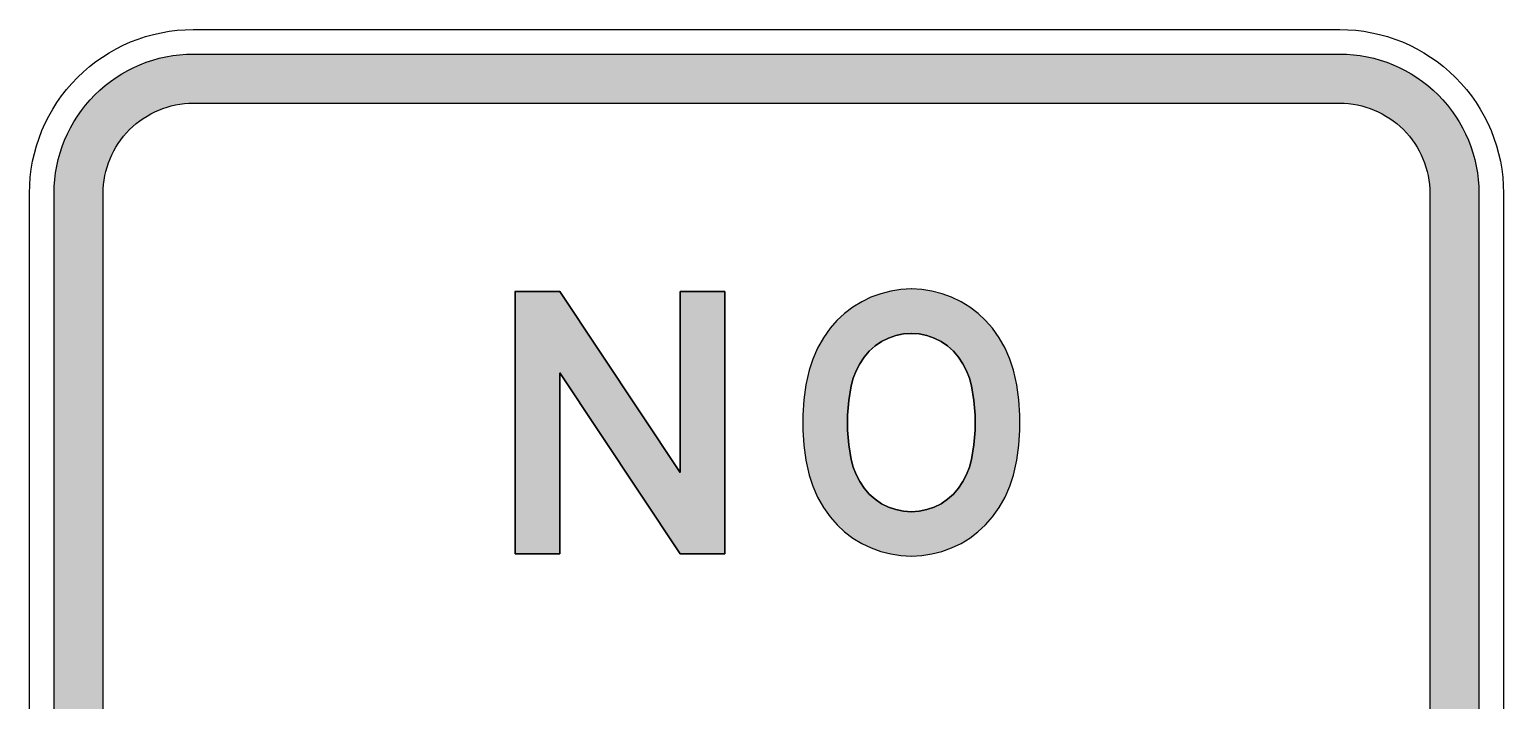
# Model space of a CAD drawing. Extents: x 204.8 to 294.8, y 151.8 to 245.3.
# Drawn here: x 204.8 to 294.8, y 204.3 to 245.3 of the extents above; entities that cross this region are included whole.
import ezdxf

# ---------------------------------------------------------------- set-up
doc = ezdxf.new("R2010")
doc.units = 0
doc.header["$MEASUREMENT"] = 0
doc.linetypes.add('CENTERX2', pattern=[101.6, 63.5, -12.7, 12.7, -12.7])
doc.layers.get('0').update_dxf_attribs({"linetype": 'CONTINUOUS'})
doc.layers.add('L35', color=3, linetype='CONTINUOUS')
doc.layers.add('TBLK25', color=1, linetype='CONTINUOUS')

msp = doc.modelspace()

# ---------------------------------------------------------------- hatches: boundary and pattern name
at = {"layer": 'TBLK25', "linetype": 'CENTERX2'}
h = msp.add_hatch(color=256, dxfattribs=at)
edge = h.paths.add_edge_path(flags=16)
edge.add_line((209.346, 165.268), (209.346, 235.268))
edge.add_arc((214.846, 235.268), 5.5, 90, 180, ccw=False)
edge.add_line((214.846, 240.768), (284.846, 240.768))
edge.add_arc((284.846, 235.268), 5.5, 0, 90, ccw=False)
edge.add_line((290.346, 235.268), (290.346, 165.268))
edge.add_arc((284.846, 165.268), 5.5, -90, 0, ccw=False)
edge.add_line((284.846, 159.768), (214.846, 159.768))
edge.add_arc((214.846, 165.268), 5.5, 180, 270, ccw=False)
edge = h.paths.add_edge_path()
edge.add_line((206.346, 165.268), (206.346, 235.268))
edge.add_arc((214.846, 235.268), 8.5, 90, 180, ccw=False)
edge.add_line((214.846, 243.768), (284.846, 243.768))
edge.add_arc((284.846, 235.268), 8.5, 0, 90, ccw=False)
edge.add_line((293.346, 235.268), (293.346, 165.268))
edge.add_arc((284.846, 165.268), 8.5, -90, 0, ccw=False)
edge.add_line((284.846, 156.768), (214.846, 156.768))
edge.add_arc((214.846, 165.268), 8.5, 180, 270, ccw=False)
msp.add_hatch(color=256, dxfattribs=at).paths.add_polyline_path([(247.292, 229.275), (244.576, 229.275), (244.576, 218.228), (237.22, 229.275), (234.496, 229.275), (234.496, 213.271), (237.22, 213.271), (237.22, 224.309), (244.576, 213.271), (247.292, 213.271)])
h = msp.add_hatch(color=256, dxfattribs=at)
h.paths.add_polyline_path([(261.722, 213.904), (262.258, 214.229), (262.759, 214.607), (263.225, 215.038), (263.647, 215.512), (264.06, 216.101), (264.411, 216.725), (264.701, 217.384), (264.921, 218.07), (265.123, 218.975), (265.255, 219.889), (265.317, 220.812), (265.317, 221.734), (265.255, 222.657), (265.123, 223.571), (264.921, 224.468), (264.701, 225.153), (264.411, 225.812), (264.06, 226.445), (263.647, 227.034), (263.225, 227.508), (262.768, 227.939), (262.258, 228.317), (261.722, 228.651), (261.151, 228.932), (260.562, 229.143), (259.947, 229.301), (259.323, 229.398), (258.69, 229.433), (258.057, 229.398), (257.433, 229.301), (256.818, 229.143), (256.221, 228.932), (255.658, 228.651), (255.113, 228.317), (254.612, 227.939), (254.147, 227.508), (253.734, 227.034), (253.32, 226.445), (252.96, 225.812), (252.67, 225.153), (252.45, 224.468), (252.257, 223.571), (252.125, 222.657), (252.055, 221.734), (252.055, 220.812), (252.125, 219.889), (252.257, 218.975), (252.45, 218.07), (252.67, 217.384), (252.96, 216.725), (253.32, 216.101), (253.734, 215.512), (254.155, 215.038), (254.612, 214.607), (255.122, 214.229), (255.658, 213.904), (256.229, 213.623), (256.818, 213.412), (257.433, 213.254), (258.057, 213.157), (258.69, 213.131), (259.323, 213.157), (259.947, 213.254), (260.553, 213.412), (261.151, 213.623)])
h.paths.add_polyline_path([(258.69, 215.829), (258.216, 215.864), (257.75, 215.96), (257.293, 216.11), (256.871, 216.321), (256.476, 216.593), (256.124, 216.91), (255.808, 217.27), (255.544, 217.674), (255.315, 218.105), (255.14, 218.562), (255.008, 219.028), (254.867, 219.924), (254.788, 220.82), (254.788, 221.726), (254.867, 222.622), (255.008, 223.51), (255.14, 223.984), (255.315, 224.432), (255.544, 224.863), (255.808, 225.267), (256.124, 225.636), (256.476, 225.953), (256.871, 226.216), (257.293, 226.427), (257.75, 226.586), (258.216, 226.682), (258.69, 226.709), (259.165, 226.682), (259.631, 226.586), (260.079, 226.427), (260.509, 226.216), (260.905, 225.953), (261.256, 225.636), (261.564, 225.267), (261.836, 224.863), (262.065, 224.432), (262.241, 223.984), (262.364, 223.51), (262.513, 222.622), (262.583, 221.726), (262.583, 220.82), (262.513, 219.924), (262.364, 219.028), (262.241, 218.562), (262.065, 218.105), (261.836, 217.674), (261.564, 217.27), (261.256, 216.91), (260.905, 216.593), (260.509, 216.321), (260.079, 216.11), (259.631, 215.96), (259.165, 215.864)], flags=16)

# ---------------------------------------------------------------- linework, layer by layer
at = {"color": 3}
for p, q in [((234.496, 229.275), (234.487, 229.275)), ((234.496, 229.275), (237.22, 229.275)), ((234.496, 213.271), (234.496, 229.275)), ((237.22, 229.275), (244.576, 218.228)), ((244.576, 218.228), (244.576, 229.275)), ((244.576, 229.275), (247.292, 229.275)), ((247.292, 229.275), (247.292, 213.271)), ((255.658, 228.651), (255.113, 228.317)), ((256.221, 228.932), (255.658, 228.651)), ((256.818, 229.143), (256.221, 228.932)), ((257.433, 229.301), (256.818, 229.143)), ((258.057, 229.398), (257.433, 229.301)), ((258.69, 229.433), (258.057, 229.398)), ((258.69, 229.433), (258.681, 229.433)), ((259.323, 229.398), (258.69, 229.433)), ((259.947, 229.301), (259.323, 229.398)), ((260.562, 229.143), (259.947, 229.301)), ((261.151, 228.932), (260.562, 229.143)), ((261.722, 228.651), (261.151, 228.932)), ((262.258, 228.317), (261.722, 228.651)), ((254.612, 227.939), (254.147, 227.508)), ((255.113, 228.317), (254.612, 227.939)), ((262.768, 227.939), (262.258, 228.317)), ((263.225, 227.508), (262.768, 227.939)), ((253.734, 227.034), (253.32, 226.445)), ((253.734, 227.034), (253.725, 227.034)), ((254.147, 227.508), (253.734, 227.034)), ((263.647, 227.034), (263.225, 227.508)), ((263.647, 227.034), (263.638, 227.034)), ((264.06, 226.445), (263.647, 227.034)), ((253.32, 226.445), (252.96, 225.812)), ((256.476, 225.953), (256.124, 225.636)), ((256.871, 226.216), (256.476, 225.953)), ((257.293, 226.427), (256.871, 226.216)), ((257.75, 226.586), (257.293, 226.427)), ((258.216, 226.682), (257.75, 226.586)), ((258.69, 226.709), (258.216, 226.682)), ((258.69, 226.709), (258.681, 226.709)), ((259.165, 226.682), (258.69, 226.709)), ((259.631, 226.586), (259.165, 226.682)), ((260.079, 226.427), (259.631, 226.586)), ((260.509, 226.216), (260.079, 226.427)), ((260.905, 225.953), (260.509, 226.216)), ((261.256, 225.636), (260.905, 225.953)), ((264.411, 225.812), (264.06, 226.445)), ((252.67, 225.153), (252.45, 224.468)), ((252.96, 225.812), (252.67, 225.153)), ((255.808, 225.267), (255.544, 224.863)), ((255.808, 225.267), (255.799, 225.267)), ((256.124, 225.636), (255.808, 225.267)), ((261.564, 225.267), (261.256, 225.636)), ((261.564, 225.267), (261.555, 225.267)), ((261.836, 224.863), (261.564, 225.267)), ((264.701, 225.153), (264.411, 225.812)), ((264.921, 224.468), (264.701, 225.153)), ((244.576, 213.271), (237.22, 224.309)), ((237.22, 224.309), (237.22, 213.271)), ((252.45, 224.468), (252.257, 223.571)), ((252.45, 224.468), (252.442, 224.468)), ((255.315, 224.432), (255.14, 223.984)), ((255.544, 224.863), (255.315, 224.432)), ((262.065, 224.432), (261.836, 224.863)), ((262.241, 223.984), (262.065, 224.432)), ((264.921, 224.468), (264.912, 224.468)), ((265.123, 223.571), (264.921, 224.468)), ((252.257, 223.571), (252.125, 222.657)), ((255.008, 223.51), (254.867, 222.622)), ((255.008, 223.51), (254.999, 223.51)), ((255.14, 223.984), (255.008, 223.51)), ((262.364, 223.51), (262.241, 223.984)), ((262.364, 223.51), (262.355, 223.51)), ((262.513, 222.622), (262.364, 223.51)), ((265.255, 222.657), (265.123, 223.571)), ((252.125, 222.657), (252.055, 221.734)), ((254.867, 222.622), (254.788, 221.726)), ((262.583, 221.726), (262.513, 222.622)), ((265.317, 221.734), (265.255, 222.657)), ((252.055, 221.734), (252.055, 220.812)), ((254.788, 221.726), (254.788, 220.82)), ((262.583, 220.82), (262.583, 221.726)), ((265.317, 220.812), (265.317, 221.734)), ((252.055, 220.812), (252.125, 219.889)), ((254.788, 220.82), (254.867, 219.924)), ((262.513, 219.924), (262.583, 220.82)), ((265.255, 219.889), (265.317, 220.812)), ((252.125, 219.889), (252.257, 218.975)), ((254.867, 219.924), (255.008, 219.028)), ((262.364, 219.028), (262.513, 219.924)), ((265.123, 218.975), (265.255, 219.889)), ((252.257, 218.975), (252.45, 218.07)), ((255.008, 219.028), (254.999, 219.028)), ((255.008, 219.028), (255.14, 218.562)), ((262.241, 218.562), (262.364, 219.028)), ((262.364, 219.028), (262.355, 219.028)), ((264.921, 218.07), (265.123, 218.975)), ((252.45, 218.07), (252.442, 218.07)), ((252.45, 218.07), (252.67, 217.384)), ((255.14, 218.562), (255.315, 218.105)), ((255.315, 218.105), (255.544, 217.674)), ((261.836, 217.674), (262.065, 218.105)), ((262.065, 218.105), (262.241, 218.562)), ((264.701, 217.384), (264.921, 218.07)), ((264.921, 218.07), (264.912, 218.07)), ((252.67, 217.384), (252.96, 216.725)), ((255.544, 217.674), (255.808, 217.27)), ((255.808, 217.27), (255.799, 217.27)), ((255.808, 217.27), (256.124, 216.91)), ((256.124, 216.91), (256.476, 216.593)), ((260.905, 216.593), (261.256, 216.91)), ((261.256, 216.91), (261.564, 217.27)), ((261.564, 217.27), (261.555, 217.27)), ((261.564, 217.27), (261.836, 217.674)), ((264.411, 216.725), (264.701, 217.384)), ((252.96, 216.725), (253.32, 216.101)), ((253.32, 216.101), (253.734, 215.512)), ((256.476, 216.593), (256.871, 216.321)), ((256.871, 216.321), (257.293, 216.11)), ((257.293, 216.11), (257.75, 215.96)), ((259.631, 215.96), (260.079, 216.11)), ((260.079, 216.11), (260.509, 216.321)), ((260.509, 216.321), (260.905, 216.593)), ((263.647, 215.512), (264.06, 216.101)), ((264.06, 216.101), (264.411, 216.725)), ((253.734, 215.512), (253.725, 215.512)), ((253.734, 215.512), (254.155, 215.038)), ((257.75, 215.96), (258.216, 215.864)), ((258.216, 215.864), (258.69, 215.829)), ((258.69, 215.829), (258.681, 215.829)), ((258.69, 215.829), (259.165, 215.864)), ((259.165, 215.864), (259.631, 215.96)), ((263.225, 215.038), (263.647, 215.512)), ((263.647, 215.512), (263.638, 215.512)), ((254.155, 215.038), (254.612, 214.607)), ((254.612, 214.607), (255.122, 214.229)), ((255.122, 214.229), (255.658, 213.904)), ((261.722, 213.904), (262.258, 214.229)), ((262.258, 214.229), (262.759, 214.607)), ((262.759, 214.607), (263.225, 215.038)), ((255.658, 213.904), (256.229, 213.623)), ((256.229, 213.623), (256.818, 213.412)), ((256.818, 213.412), (257.433, 213.254)), ((259.947, 213.254), (260.553, 213.412)), ((260.553, 213.412), (261.151, 213.623)), ((261.151, 213.623), (261.722, 213.904)), ((237.22, 213.271), (234.496, 213.271)), ((247.292, 213.271), (244.576, 213.271)), ((257.433, 213.254), (258.057, 213.157)), ((258.057, 213.157), (258.69, 213.131)), ((258.69, 213.131), (259.323, 213.157)), ((259.323, 213.157), (259.947, 213.254))]:
    msp.add_line(p, q, dxfattribs=at)
at = {"layer": 'L35'}
for points in [[(204.846, 165.268), (204.846, 235.268, -0.414214), (214.846, 245.268), (284.846, 245.268, -0.414214), (294.846, 235.268), (294.846, 165.268, -0.414214), (284.846, 155.268), (214.846, 155.268, -0.414214)], [(206.346, 165.268), (206.346, 235.268, -0.414214), (214.846, 243.768), (284.846, 243.768, -0.414214), (293.346, 235.268), (293.346, 165.268, -0.414214), (284.846, 156.768), (214.846, 156.768, -0.414214)], [(209.346, 165.268), (209.346, 235.268, -0.414214), (214.846, 240.768), (284.846, 240.768, -0.414214), (290.346, 235.268), (290.346, 165.268, -0.414214), (284.846, 159.768), (214.846, 159.768, -0.414214)]]:
    msp.add_lwpolyline(points, format="xyb", close=True, dxfattribs=at)
at = {"layer": 'TBLK25', "linetype": 'CENTERX2'}
for points in [[(247.292, 229.275), (244.576, 229.275), (244.576, 218.228), (237.22, 229.275), (234.496, 229.275), (234.496, 213.271), (237.22, 213.271), (237.22, 224.309), (244.576, 213.271), (247.292, 213.271)], [(261.722, 213.904), (262.258, 214.229), (262.759, 214.607), (263.225, 215.038), (263.647, 215.512), (264.06, 216.101), (264.411, 216.725), (264.701, 217.384), (264.921, 218.07), (265.123, 218.975), (265.255, 219.889), (265.317, 220.812), (265.317, 221.734), (265.255, 222.657), (265.123, 223.571), (264.921, 224.468), (264.701, 225.153), (264.411, 225.812), (264.06, 226.445), (263.647, 227.034), (263.225, 227.508), (262.768, 227.939), (262.258, 228.317), (261.722, 228.651), (261.151, 228.932), (260.562, 229.143), (259.947, 229.301), (259.323, 229.398), (258.69, 229.433), (258.057, 229.398), (257.433, 229.301), (256.818, 229.143), (256.221, 228.932), (255.658, 228.651), (255.113, 228.317), (254.612, 227.939), (254.147, 227.508), (253.734, 227.034), (253.32, 226.445), (252.96, 225.812), (252.67, 225.153), (252.45, 224.468), (252.257, 223.571), (252.125, 222.657), (252.055, 221.734), (252.055, 220.812), (252.125, 219.889), (252.257, 218.975), (252.45, 218.07), (252.67, 217.384), (252.96, 216.725), (253.32, 216.101), (253.734, 215.512), (254.155, 215.038), (254.612, 214.607), (255.122, 214.229), (255.658, 213.904), (256.229, 213.623), (256.818, 213.412), (257.433, 213.254), (258.057, 213.157), (258.69, 213.131), (259.323, 213.157), (259.947, 213.254), (260.553, 213.412), (261.151, 213.623)], [(258.69, 215.829), (258.216, 215.864), (257.75, 215.96), (257.293, 216.11), (256.871, 216.321), (256.476, 216.593), (256.124, 216.91), (255.808, 217.27), (255.544, 217.674), (255.315, 218.105), (255.14, 218.562), (255.008, 219.028), (254.867, 219.924), (254.788, 220.82), (254.788, 221.726), (254.867, 222.622), (255.008, 223.51), (255.14, 223.984), (255.315, 224.432), (255.544, 224.863), (255.808, 225.267), (256.124, 225.636), (256.476, 225.953), (256.871, 226.216), (257.293, 226.427), (257.75, 226.586), (258.216, 226.682), (258.69, 226.709), (259.165, 226.682), (259.631, 226.586), (260.079, 226.427), (260.509, 226.216), (260.905, 225.953), (261.256, 225.636), (261.564, 225.267), (261.836, 224.863), (262.065, 224.432), (262.241, 223.984), (262.364, 223.51), (262.513, 222.622), (262.583, 221.726), (262.583, 220.82), (262.513, 219.924), (262.364, 219.028), (262.241, 218.562), (262.065, 218.105), (261.836, 217.674), (261.564, 217.27), (261.256, 216.91), (260.905, 216.593), (260.509, 216.321), (260.079, 216.11), (259.631, 215.96), (259.165, 215.864)]]:
    msp.add_lwpolyline(points, close=True, dxfattribs=at)

doc.saveas('drawing.dxf')
